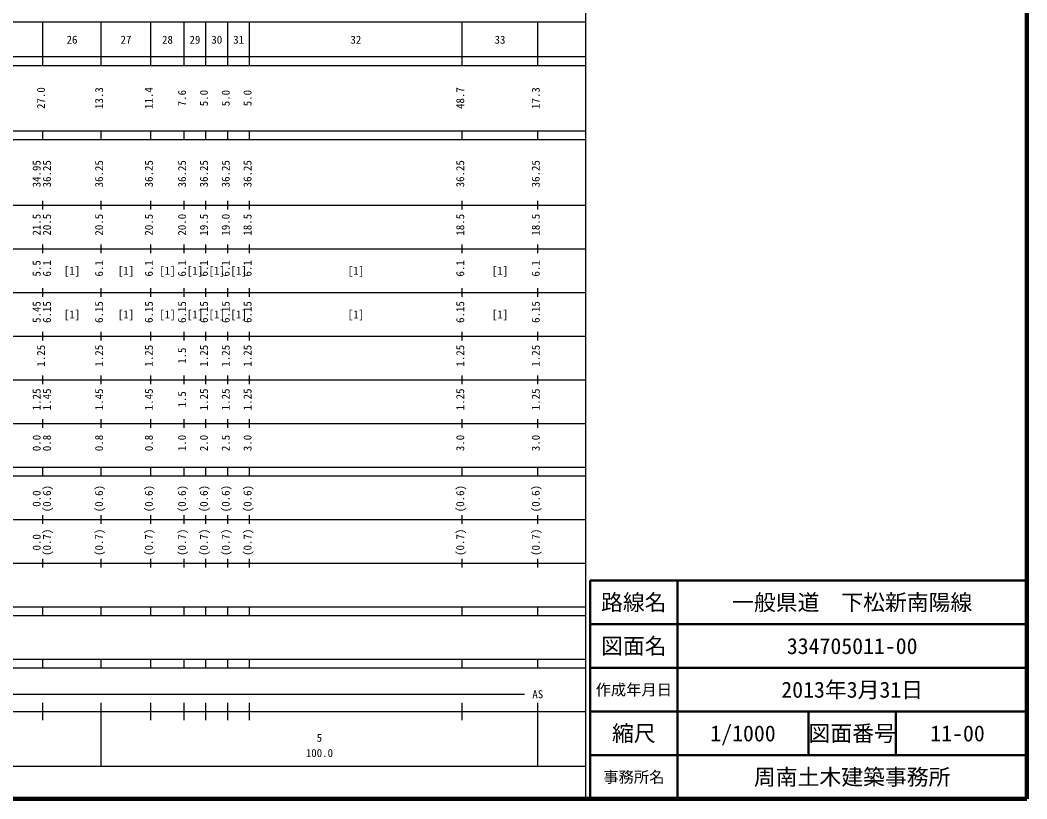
# Model space of a CAD drawing. Units: millimetres on the paper, enlarged 1000 times. Extents: x 40000 to 680000, y 20000 to 380000.
# Drawn here: x 449467 to 680000, y 20000 to 198357 of the extents above; entities that cross this region are included whole.
import ezdxf
from ezdxf.enums import TextEntityAlignment as Align

# ---------------------------------------------------------------- set-up
doc = ezdxf.new("R2010")
doc.units = ezdxf.units.MM
doc.header["$LTSCALE"] = 1000
for name, color, linetype, lineweight in [('M-TTL', 2, 'Continuous', 140), ('M-TTL-BAND', 7, 'Continuous', 25), ('M-TTL-FRAM', 2, 'Continuous', 50), ('M-TTL-LINE', 7, 'Continuous', 50)]:
    doc.layers.add(name, color=color, linetype=linetype, lineweight=lineweight)
doc.layers.add('M-TTL-TXT', color=7, linetype='Continuous')
doc.styles.add('ＭＳ ゴシック', font='')
doc.styles.get('ＭＳ ゴシック').set_extended_font_data('MS Gothic')

msp = doc.modelspace()

# ---------------------------------------------------------------- linework, layer by layer
at = {"layer": 'M-TTL'}
for p, q in [((680000, 20000), (680000, 380000)), ((40000, 20000), (680000, 20000))]:
    msp.add_line(p, q, dxfattribs=at)
at = {"layer": 'M-TTL-BAND'}
for p, q in [((579000, 20000), (579000, 370000)), ((68000, 198000), (579000, 198000)), ((454700, 188000), (454700, 198000)), ((468000, 188000), (468000, 198000)), ((479400, 188000), (479400, 198000)), ((487000, 188000), (487000, 198000)), ((492000, 188000), (492000, 198000)), ((497000, 188000), (497000, 198000)), ((502000, 188000), (502000, 198000)), ((550700, 188000), (550700, 198000)), ((568000, 188000), (568000, 198000)), ((40000, 190000), (579000, 190000)), ((40000, 188000), (579000, 188000)), ((40000, 173000), (579000, 173000)), ((454700, 171000), (454700, 173000)), ((468000, 171000), (468000, 173000)), ((479400, 171000), (479400, 173000)), ((487000, 171000), (487000, 173000)), ((492000, 171000), (492000, 173000)), ((497000, 171000), (497000, 173000)), ((502000, 171000), (502000, 173000)), ((550700, 171000), (550700, 173000)), ((568000, 171000), (568000, 173000)), ((40000, 171000), (579000, 171000)), ((454700, 155000), (454700, 157000)), ((468000, 155000), (468000, 157000)), ((479400, 155000), (479400, 157000)), ((487000, 155000), (487000, 157000)), ((492000, 155000), (492000, 157000)), ((497000, 155000), (497000, 157000)), ((502000, 155000), (502000, 157000)), ((550700, 155000), (550700, 157000)), ((568000, 155000), (568000, 157000)), ((40000, 156000), (579000, 156000)), ((46000, 146000), (579000, 146000)), ((454700, 145000), (454700, 147000)), ((468000, 145000), (468000, 147000)), ((479400, 145000), (479400, 147000)), ((487000, 145000), (487000, 147000)), ((492000, 145000), (492000, 147000)), ((497000, 145000), (497000, 147000)), ((502000, 145000), (502000, 147000)), ((550700, 145000), (550700, 147000)), ((568000, 145000), (568000, 147000)), ((454700, 135000), (454700, 137000)), ((468000, 135000), (468000, 137000)), ((479400, 135000), (479400, 137000)), ((487000, 135000), (487000, 137000)), ((492000, 135000), (492000, 137000)), ((497000, 135000), (497000, 137000)), ((502000, 135000), (502000, 137000)), ((550700, 135000), (550700, 137000)), ((568000, 135000), (568000, 137000)), ((52000, 136000), (579000, 136000)), ((454700, 125000), (454700, 127000)), ((468000, 125000), (468000, 127000)), ((479400, 125000), (479400, 127000)), ((487000, 125000), (487000, 127000)), ((492000, 125000), (492000, 127000)), ((497000, 125000), (497000, 127000)), ((502000, 125000), (502000, 127000)), ((550700, 125000), (550700, 127000)), ((568000, 125000), (568000, 127000)), ((46000, 126000), (579000, 126000)), ((52000, 116000), (579000, 116000)), ((454700, 115000), (454700, 117000)), ((468000, 115000), (468000, 117000)), ((479400, 115000), (479400, 117000)), ((487000, 115000), (487000, 117000)), ((492000, 115000), (492000, 117000)), ((497000, 115000), (497000, 117000)), ((502000, 115000), (502000, 117000)), ((550700, 115000), (550700, 117000)), ((568000, 115000), (568000, 117000)), ((454700, 105000), (454700, 107000)), ((468000, 105000), (468000, 107000)), ((479400, 105000), (479400, 107000)), ((487000, 105000), (487000, 107000)), ((492000, 105000), (492000, 107000)), ((497000, 105000), (497000, 107000)), ((502000, 105000), (502000, 107000)), ((550700, 105000), (550700, 107000)), ((568000, 105000), (568000, 107000)), ((46000, 106000), (579000, 106000)), ((40000, 96000), (579000, 96000)), ((454700, 94000), (454700, 96000)), ((468000, 94000), (468000, 96000)), ((479400, 94000), (479400, 96000)), ((487000, 94000), (487000, 96000)), ((492000, 94000), (492000, 96000)), ((497000, 94000), (497000, 96000)), ((502000, 94000), (502000, 96000)), ((550700, 94000), (550700, 96000)), ((568000, 94000), (568000, 96000)), ((40000, 94000), (579000, 94000)), ((49000, 84000), (579000, 84000)), ((454700, 83000), (454700, 85000)), ((468000, 83000), (468000, 85000)), ((479400, 83000), (479400, 85000)), ((487000, 83000), (487000, 85000)), ((492000, 83000), (492000, 85000)), ((497000, 83000), (497000, 85000)), ((502000, 83000), (502000, 85000)), ((550700, 83000), (550700, 85000)), ((568000, 83000), (568000, 85000)), ((40000, 74000), (579000, 74000)), ((454700, 73000), (454700, 75000)), ((468000, 73000), (468000, 75000)), ((479400, 73000), (479400, 75000)), ((487000, 73000), (487000, 75000)), ((492000, 73000), (492000, 75000)), ((497000, 73000), (497000, 75000)), ((502000, 73000), (502000, 75000)), ((550700, 73000), (550700, 75000)), ((568000, 73000), (568000, 75000)), ((40000, 64000), (579000, 64000)), ((454700, 62000), (454700, 64000)), ((468000, 62000), (468000, 64000)), ((479400, 62000), (479400, 64000)), ((487000, 62000), (487000, 64000)), ((492000, 62000), (492000, 64000)), ((497000, 62000), (497000, 64000)), ((502000, 62000), (502000, 64000)), ((550700, 62000), (550700, 64000)), ((568000, 62000), (568000, 64000)), ((40000, 62000), (579000, 62000)), ((40000, 52000), (579000, 52000)), ((454700, 50000), (454700, 52000)), ((468000, 50000), (468000, 52000)), ((479400, 50000), (479400, 52000)), ((487000, 50000), (487000, 52000)), ((492000, 50000), (492000, 52000)), ((497000, 50000), (497000, 52000)), ((502000, 50000), (502000, 52000)), ((550700, 50000), (550700, 52000)), ((568000, 50000), (568000, 52000)), ((40000, 50000), (579000, 50000)), ((71000, 44000), (565000, 44000)), ((454700, 38000), (454700, 42000)), ((468000, 27500), (468000, 42000)), ((479400, 38000), (479400, 42000)), ((487000, 38000), (487000, 42000)), ((492000, 38000), (492000, 42000)), ((497000, 38000), (497000, 42000)), ((502000, 38000), (502000, 42000)), ((550700, 38000), (550700, 42000)), ((568000, 27500), (568000, 42000)), ((40000, 40000), (579000, 40000)), ((68000, 27500), (579000, 27500))]:
    msp.add_line(p, q, dxfattribs=at)
at = {"layer": 'M-TTL-FRAM'}
for p, q in [((680000, 70000), (580000, 70000)), ((580000, 70000), (580000, 20000))]:
    msp.add_line(p, q, dxfattribs=at)
at = {"layer": 'M-TTL-LINE'}
for p, q in [((600000, 70000), (600000, 20000)), ((680000, 60000), (580000, 60000)), ((680000, 50000), (580000, 50000)), ((680000, 40000), (580000, 40000)), ((630000, 40000), (630000, 30000)), ((650000, 40000), (650000, 30000)), ((680000, 30000), (580000, 30000))]:
    msp.add_line(p, q, dxfattribs=at)

# ---------------------------------------------------------------- texts
at = {"layer": 'M-TTL-BAND', "style": 'ＭＳ ゴシック'}
for s, p in [('26', (461350, 192405)), ('27', (473700, 192405)), ('28', (483200, 192405)), ('29', (489500, 192405)), ('30', (494500, 192405)), ('31', (499500, 192405)), ('32', (526350, 192405)), ('33', (559350, 192405)), ('[1]', (461350, 139500)), ('[1]', (473700, 139500)), ('[1]', (483200, 139500)), ('[1]', (489500, 139500)), ('[1]', (494500, 139500)), ('[1]', (499500, 139500)), ('[1]', (526350, 139500)), ('[1]', (559350, 139500)), ('[1]', (461350, 129500)), ('[1]', (473700, 129500)), ('[1]', (483200, 129500)), ('[1]', (489500, 129500)), ('[1]', (494500, 129500)), ('[1]', (499500, 129500)), ('[1]', (526350, 129500)), ('[1]', (559350, 129500)), ('AS', (568000, 42500)), ('5', (518000, 32523)), ('100.0', (518000, 29033))]:
    msp.add_text(s, height=1833, dxfattribs=at).set_placement(p, align=Align.BOTTOM_CENTER)
for s, p in [('27.0', (455700, 180500)), ('13.3', (469000, 180500)), ('11.4', (480400, 180500)), ('7.6', (488000, 180500)), ('5.0', (493000, 180500)), ('5.0', (498000, 180500)), ('5.0', (503000, 180500)), ('48.7', (551700, 180500)), ('17.3', (569000, 180500)), ('34.95', (454700, 163174)), ('36.25', (457070, 163174)), ('36.25', (469000, 163174)), ('36.25', (480400, 163174)), ('36.25', (488000, 163174)), ('36.25', (493000, 163174)), ('36.25', (498000, 163174)), ('36.25', (503000, 163174)), ('36.25', (551700, 163174)), ('36.25', (569000, 163174)), ('21.5', (454700, 151500)), ('20.5', (457070, 151500)), ('20.5', (469000, 151500)), ('20.5', (480400, 151500)), ('20.0', (488000, 151500)), ('19.5', (493000, 151500)), ('19.0', (498000, 151500)), ('18.5', (503000, 151500)), ('18.5', (551700, 151500)), ('18.5', (569000, 151500)), ('5.5', (454700, 141500)), ('6.1', (457070, 141500)), ('6.1', (469000, 141500)), ('6.1', (480400, 141500)), ('6.1', (488000, 141500)), ('6.1', (493000, 141500)), ('6.1', (498000, 141500)), ('6.1', (503000, 141500)), ('6.1', (551700, 141500)), ('6.1', (569000, 141500)), ('5.45', (454700, 131500)), ('6.15', (457070, 131500)), ('6.15', (469000, 131500)), ('6.15', (480400, 131500)), ('6.15', (488000, 131500)), ('6.15', (493000, 131500)), ('6.15', (498000, 131500)), ('6.15', (503000, 131500)), ('6.15', (551700, 131500)), ('6.15', (569000, 131500)), ('1.25', (455700, 121500)), ('1.25', (469000, 121500)), ('1.25', (480400, 121500)), ('1.5', (488000, 121500)), ('1.25', (493000, 121500)), ('1.25', (498000, 121500)), ('1.25', (503000, 121500)), ('1.25', (551700, 121500)), ('1.25', (569000, 121500)), ('1.25', (454700, 111500)), ('1.45', (457070, 111500)), ('1.45', (469000, 111500)), ('1.45', (480400, 111500)), ('1.5', (488000, 111500)), ('1.25', (493000, 111500)), ('1.25', (498000, 111500)), ('1.25', (503000, 111500)), ('1.25', (551700, 111500)), ('1.25', (569000, 111500)), ('0.0', (454700, 101500)), ('0.8', (457070, 101500)), ('0.8', (469000, 101500)), ('0.8', (480400, 101500)), ('1.0', (488000, 101500)), ('2.0', (493000, 101500)), ('2.5', (498000, 101500)), ('3.0', (503000, 101500)), ('3.0', (551700, 101500)), ('3.0', (569000, 101500)), ('0.0', (454700, 88764)), ('(0.6)', (457070, 88764)), ('(0.6)', (469000, 88764)), ('(0.6)', (480400, 88764)), ('(0.6)', (488000, 88764)), ('(0.6)', (493000, 88764)), ('(0.6)', (498000, 88764)), ('(0.6)', (503000, 88764)), ('(0.6)', (551700, 88764)), ('(0.6)', (569000, 88764)), ('(0.7)', (457070, 78764)), ('(0.7)', (469000, 78764)), ('(0.7)', (480400, 78764)), ('(0.7)', (488000, 78764)), ('(0.7)', (493000, 78764)), ('(0.7)', (498000, 78764)), ('(0.7)', (503000, 78764)), ('(0.7)', (551700, 78764)), ('(0.7)', (569000, 78764)), ('0.0', (454700, 78764))]:
    msp.add_text(s, height=1833, rotation=90, dxfattribs=at).set_placement(p, align=Align.BOTTOM_CENTER)
at = {"layer": 'M-TTL-TXT', "style": 'ＭＳ ゴシック'}
for s, height, p in [('路線名', 3666, (590000, 65000)), ('路線名', 3666, (590000, 65000)), ('一般県道\u3000下松新南陽線', 3666, (640000, 65000)), ('図面名', 3666, (590000, 55000)), ('図面名', 3666, (590000, 55000)), ('334705011-00', 3666, (640000, 55000)), ('作成年月日', 2566, (590000, 45000)), ('作成年月日', 2566, (590000, 45000)), ('2013年3月31日', 3666, (640000, 45000)), ('縮尺', 3666, (590000, 35000)), ('縮尺', 3666, (590000, 35000)), ('1/1000', 3666, (615000, 35000)), ('図面番号', 3666, (640000, 35000)), ('図面番号', 3666, (640000, 35000)), ('11-00', 3666, (664125, 35000)), ('事務所名', 2566, (590000, 25000)), ('事務所名', 2566, (590000, 25000)), ('周南土木建築事務所', 3666, (640000, 25000))]:
    msp.add_text(s, height=height, dxfattribs=at).set_placement(p, align=Align.MIDDLE_CENTER)

doc.saveas('drawing.dxf')
